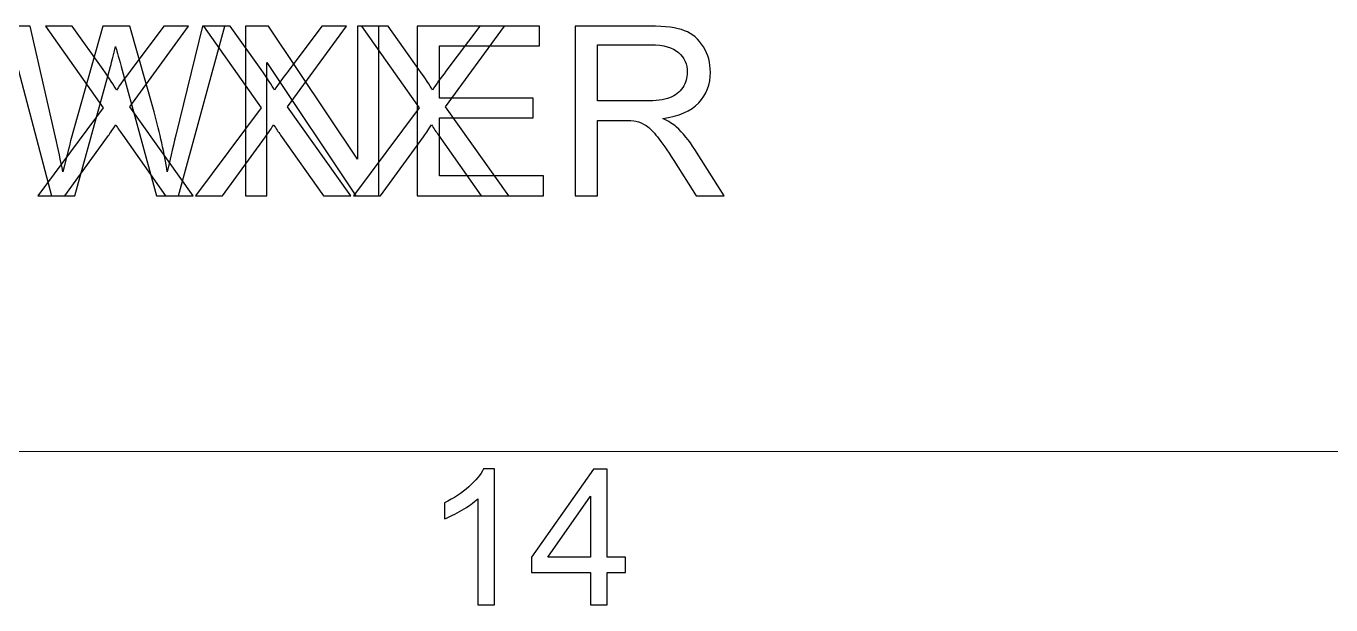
# Model space of a CAD drawing. Header units: centimetres. Extents: x -52 to 52, y -48 to 48.
# Drawn here: x 15.986 to 19.814, y -46.655 to -44.958 of the extents above; entities that cross this region are included whole.
import ezdxf

# ---------------------------------------------------------------- set-up
doc = ezdxf.new("R2010")
doc.units = ezdxf.units.CM
doc.header["$MEASUREMENT"] = 0
doc.layers.add('Title Block', color=7, linetype='Continuous')

msp = doc.modelspace()

# ---------------------------------------------------------------- linework, layer by layer
at = {"layer": 'Title Block'}
for points, knots in [([(16.06053, -45.4554), (16.06053, -45.4554), (15.92962, -44.95818), (15.92962, -44.95818), (15.92962, -44.95818), (15.99791, -44.95818), (15.99791, -44.95818), (15.99791, -44.95818), (16.07245, -45.28422), (16.07245, -45.28422), (16.08055, -45.31836), (16.08772, -45.35228), (16.09386, -45.38584), (16.10694, -45.33283), (16.11458, -45.30228), (16.11677, -45.29417), (16.11677, -45.29417), (16.21076, -44.95818), (16.21076, -44.95818), (16.21076, -44.95818), (16.29004, -44.95818), (16.29004, -44.95818), (16.29004, -44.95818), (16.36133, -45.20992), (16.36133, -45.20992), (16.37881, -45.27242), (16.39177, -45.3311), (16.40011, -45.38584), (16.4067, -45.35447), (16.41515, -45.31848), (16.42545, -45.27785), (16.42545, -45.27785), (16.50311, -44.95818), (16.50311, -44.95818), (16.50311, -44.95818), (16.5692, -44.95818), (16.5692, -44.95818), (16.5692, -44.95818), (16.43309, -45.4554), (16.43309, -45.4554), (16.43309, -45.4554), (16.36909, -45.4554), (16.36909, -45.4554), (16.36909, -45.4554), (16.26481, -45.07658), (16.26481, -45.07658), (16.25601, -45.04487), (16.25069, -45.02543), (16.24872, -45.01825), (16.24305, -45.04094), (16.23795, -45.06038), (16.23356, -45.07647), (16.23356, -45.07647), (16.12927, -45.4554), (16.12927, -45.4554), (16.12927, -45.4554), (16.06053, -45.4554), (16.06053, -45.4554)], [0, 0, 0, 0, 0.0526316, 0.0526316, 0.0526316, 0.1052632, 0.1052632, 0.1052632, 0.1578947, 0.1578947, 0.1578947, 0.2105263, 0.2105263, 0.2105263, 0.2631579, 0.2631579, 0.2631579, 0.3157895, 0.3157895, 0.3157895, 0.3684211, 0.3684211, 0.3684211, 0.4210526, 0.4210526, 0.4210526, 0.4736842, 0.4736842, 0.4736842, 0.5263158, 0.5263158, 0.5263158, 0.5789474, 0.5789474, 0.5789474, 0.6315789, 0.6315789, 0.6315789, 0.6842105, 0.6842105, 0.6842105, 0.7368421, 0.7368421, 0.7368421, 0.7894737, 0.7894737, 0.7894737, 0.8421053, 0.8421053, 0.8421053, 0.8947368, 0.8947368, 0.8947368, 0.9473684, 0.9473684, 0.9473684, 1, 1, 1, 1]), ([(16.02025, -45.4554), (16.02025, -45.4554), (16.21238, -45.19742), (16.21238, -45.19742), (16.21238, -45.19742), (16.04317, -44.95818), (16.04317, -44.95818), (16.04317, -44.95818), (16.12152, -44.95818), (16.12152, -44.95818), (16.12152, -44.95818), (16.21215, -45.08538), (16.21215, -45.08538), (16.23101, -45.11177), (16.24409, -45.13191), (16.25161, -45.14591), (16.26284, -45.12855), (16.27603, -45.11003), (16.2912, -45.09047), (16.2912, -45.09047), (16.3905, -44.95818), (16.3905, -44.95818), (16.3905, -44.95818), (16.46261, -44.95818), (16.46261, -44.95818), (16.46261, -44.95818), (16.28992, -45.19452), (16.28992, -45.19452), (16.28992, -45.19452), (16.4758, -45.4554), (16.4758, -45.4554), (16.4758, -45.4554), (16.39502, -45.4554), (16.39502, -45.4554), (16.39502, -45.4554), (16.26955, -45.27809), (16.26955, -45.27809), (16.26238, -45.26802), (16.25555, -45.25795), (16.24918, -45.24799), (16.23807, -45.26466), (16.2302, -45.27635), (16.22534, -45.28295), (16.22534, -45.28295), (16.0993, -45.4554), (16.0993, -45.4554), (16.0993, -45.4554), (16.02025, -45.4554), (16.02025, -45.4554)], [0, 0, 0, 0, 0.0625, 0.0625, 0.0625, 0.125, 0.125, 0.125, 0.1875, 0.1875, 0.1875, 0.25, 0.25, 0.25, 0.3125, 0.3125, 0.3125, 0.375, 0.375, 0.375, 0.4375, 0.4375, 0.4375, 0.5, 0.5, 0.5, 0.5625, 0.5625, 0.5625, 0.625, 0.625, 0.625, 0.6875, 0.6875, 0.6875, 0.75, 0.75, 0.75, 0.8125, 0.8125, 0.8125, 0.875, 0.875, 0.875, 0.9375, 0.9375, 0.9375, 1, 1, 1, 1]), ([(16.48344, -45.4554), (16.48344, -45.4554), (16.67557, -45.19742), (16.67557, -45.19742), (16.67557, -45.19742), (16.50636, -44.95818), (16.50636, -44.95818), (16.50636, -44.95818), (16.58471, -44.95818), (16.58471, -44.95818), (16.58471, -44.95818), (16.67534, -45.08538), (16.67534, -45.08538), (16.6942, -45.11177), (16.70728, -45.13191), (16.7148, -45.14591), (16.72603, -45.12855), (16.73922, -45.11003), (16.75439, -45.09047), (16.75439, -45.09047), (16.85369, -44.95818), (16.85369, -44.95818), (16.85369, -44.95818), (16.9258, -44.95818), (16.9258, -44.95818), (16.9258, -44.95818), (16.75311, -45.19452), (16.75311, -45.19452), (16.75311, -45.19452), (16.93899, -45.4554), (16.93899, -45.4554), (16.93899, -45.4554), (16.85821, -45.4554), (16.85821, -45.4554), (16.85821, -45.4554), (16.73274, -45.27809), (16.73274, -45.27809), (16.72557, -45.26802), (16.71874, -45.25795), (16.71237, -45.24799), (16.70126, -45.26466), (16.69339, -45.27635), (16.68853, -45.28295), (16.68853, -45.28295), (16.56249, -45.4554), (16.56249, -45.4554), (16.56249, -45.4554), (16.48344, -45.4554), (16.48344, -45.4554)], [0, 0, 0, 0, 0.0625, 0.0625, 0.0625, 0.125, 0.125, 0.125, 0.1875, 0.1875, 0.1875, 0.25, 0.25, 0.25, 0.3125, 0.3125, 0.3125, 0.375, 0.375, 0.375, 0.4375, 0.4375, 0.4375, 0.5, 0.5, 0.5, 0.5625, 0.5625, 0.5625, 0.625, 0.625, 0.625, 0.6875, 0.6875, 0.6875, 0.75, 0.75, 0.75, 0.8125, 0.8125, 0.8125, 0.875, 0.875, 0.875, 0.9375, 0.9375, 0.9375, 1, 1, 1, 1]), ([(16.62951, -45.4554), (16.62951, -45.4554), (16.62951, -44.95818), (16.62951, -44.95818), (16.62951, -44.95818), (16.6971, -44.95818), (16.6971, -44.95818), (16.6971, -44.95818), (16.95798, -45.34846), (16.95798, -45.34846), (16.95798, -45.34846), (16.95798, -44.95818), (16.95798, -44.95818), (16.95798, -44.95818), (17.02117, -44.95818), (17.02117, -44.95818), (17.02117, -44.95818), (17.02117, -45.4554), (17.02117, -45.4554), (17.02117, -45.4554), (16.95358, -45.4554), (16.95358, -45.4554), (16.95358, -45.4554), (16.6927, -45.06512), (16.6927, -45.06512), (16.6927, -45.06512), (16.6927, -45.4554), (16.6927, -45.4554), (16.6927, -45.4554), (16.62951, -45.4554), (16.62951, -45.4554)], [0, 0, 0, 0, 0.1, 0.1, 0.1, 0.2, 0.2, 0.2, 0.3, 0.3, 0.3, 0.4, 0.4, 0.4, 0.5, 0.5, 0.5, 0.6, 0.6, 0.6, 0.7, 0.7, 0.7, 0.8, 0.8, 0.8, 0.9, 0.9, 0.9, 1, 1, 1, 1]), ([(16.94663, -45.4554), (16.94663, -45.4554), (17.13876, -45.19742), (17.13876, -45.19742), (17.13876, -45.19742), (16.96955, -44.95818), (16.96955, -44.95818), (16.96955, -44.95818), (17.0479, -44.95818), (17.0479, -44.95818), (17.0479, -44.95818), (17.13853, -45.08538), (17.13853, -45.08538), (17.15739, -45.11177), (17.17047, -45.13191), (17.17799, -45.14591), (17.18922, -45.12855), (17.20241, -45.11003), (17.21758, -45.09047), (17.21758, -45.09047), (17.31688, -44.95818), (17.31688, -44.95818), (17.31688, -44.95818), (17.38899, -44.95818), (17.38899, -44.95818), (17.38899, -44.95818), (17.2163, -45.19452), (17.2163, -45.19452), (17.2163, -45.19452), (17.40218, -45.4554), (17.40218, -45.4554), (17.40218, -45.4554), (17.3214, -45.4554), (17.3214, -45.4554), (17.3214, -45.4554), (17.19593, -45.27809), (17.19593, -45.27809), (17.18876, -45.26802), (17.18193, -45.25795), (17.17556, -45.24799), (17.16445, -45.26466), (17.15658, -45.27635), (17.15172, -45.28295), (17.15172, -45.28295), (17.02568, -45.4554), (17.02568, -45.4554), (17.02568, -45.4554), (16.94663, -45.4554), (16.94663, -45.4554)], [0, 0, 0, 0, 0.0625, 0.0625, 0.0625, 0.125, 0.125, 0.125, 0.1875, 0.1875, 0.1875, 0.25, 0.25, 0.25, 0.3125, 0.3125, 0.3125, 0.375, 0.375, 0.375, 0.4375, 0.4375, 0.4375, 0.5, 0.5, 0.5, 0.5625, 0.5625, 0.5625, 0.625, 0.625, 0.625, 0.6875, 0.6875, 0.6875, 0.75, 0.75, 0.75, 0.8125, 0.8125, 0.8125, 0.875, 0.875, 0.875, 0.9375, 0.9375, 0.9375, 1, 1, 1, 1]), ([(17.13309, -45.4554), (17.13309, -45.4554), (17.13309, -44.95818), (17.13309, -44.95818), (17.13309, -44.95818), (17.49212, -44.95818), (17.49212, -44.95818), (17.49212, -44.95818), (17.49212, -45.01651), (17.49212, -45.01651), (17.49212, -45.01651), (17.19906, -45.01651), (17.19906, -45.01651), (17.19906, -45.01651), (17.19906, -45.16929), (17.19906, -45.16929), (17.19906, -45.16929), (17.47337, -45.16929), (17.47337, -45.16929), (17.47337, -45.16929), (17.47337, -45.22762), (17.47337, -45.22762), (17.47337, -45.22762), (17.19906, -45.22762), (17.19906, -45.22762), (17.19906, -45.22762), (17.19906, -45.39707), (17.19906, -45.39707), (17.19906, -45.39707), (17.50392, -45.39707), (17.50392, -45.39707), (17.50392, -45.39707), (17.50392, -45.4554), (17.50392, -45.4554), (17.50392, -45.4554), (17.13309, -45.4554), (17.13309, -45.4554)], [0, 0, 0, 0, 0.0833333, 0.0833333, 0.0833333, 0.1666667, 0.1666667, 0.1666667, 0.25, 0.25, 0.25, 0.3333333, 0.3333333, 0.3333333, 0.4166667, 0.4166667, 0.4166667, 0.5, 0.5, 0.5, 0.5833333, 0.5833333, 0.5833333, 0.6666667, 0.6666667, 0.6666667, 0.75, 0.75, 0.75, 0.8333333, 0.8333333, 0.8333333, 0.9166667, 0.9166667, 0.9166667, 1, 1, 1, 1]), ([(17.59628, -45.4554), (17.59628, -45.4554), (17.59628, -44.95818), (17.59628, -44.95818), (17.59628, -44.95818), (17.81665, -44.95818), (17.81665, -44.95818), (17.86098, -44.95818), (17.89466, -44.96269), (17.91769, -44.97161), (17.94072, -44.98052), (17.95913, -44.99626), (17.9729, -45.01883), (17.98667, -45.0414), (17.9935, -45.0664), (17.9935, -45.09371), (17.9935, -45.12901), (17.98204, -45.15876), (17.95924, -45.18295), (17.93644, -45.20714), (17.90126, -45.22242), (17.85357, -45.22901), (17.87105, -45.23735), (17.88424, -45.24568), (17.89327, -45.25378), (17.91248, -45.27137), (17.93065, -45.29348), (17.94767, -45.31998), (17.94767, -45.31998), (18.03366, -45.4554), (18.03366, -45.4554), (18.03366, -45.4554), (17.95149, -45.4554), (17.95149, -45.4554), (17.95149, -45.4554), (17.88575, -45.35193), (17.88575, -45.35193), (17.86665, -45.32195), (17.85079, -45.29915), (17.83841, -45.28329), (17.82591, -45.26744), (17.8148, -45.25644), (17.80496, -45.25008), (17.79524, -45.24383), (17.78517, -45.23943), (17.77498, -45.23688), (17.76758, -45.23538), (17.75542, -45.23457), (17.73841, -45.23457), (17.73841, -45.23457), (17.66225, -45.23457), (17.66225, -45.23457), (17.66225, -45.23457), (17.66225, -45.4554), (17.66225, -45.4554), (17.66225, -45.4554), (17.59628, -45.4554), (17.59628, -45.4554)], [0, 0, 0, 0, 0.0526316, 0.0526316, 0.0526316, 0.1052632, 0.1052632, 0.1052632, 0.1578947, 0.1578947, 0.1578947, 0.2105263, 0.2105263, 0.2105263, 0.2631579, 0.2631579, 0.2631579, 0.3157895, 0.3157895, 0.3157895, 0.3684211, 0.3684211, 0.3684211, 0.4210526, 0.4210526, 0.4210526, 0.4736842, 0.4736842, 0.4736842, 0.5263158, 0.5263158, 0.5263158, 0.5789474, 0.5789474, 0.5789474, 0.6315789, 0.6315789, 0.6315789, 0.6842105, 0.6842105, 0.6842105, 0.7368421, 0.7368421, 0.7368421, 0.7894737, 0.7894737, 0.7894737, 0.8421053, 0.8421053, 0.8421053, 0.8947368, 0.8947368, 0.8947368, 0.9473684, 0.9473684, 0.9473684, 1, 1, 1, 1]), ([(17.66225, -45.17762), (17.66225, -45.17762), (17.80346, -45.17762), (17.80346, -45.17762), (17.83355, -45.17762), (17.85693, -45.1745), (17.87383, -45.16825), (17.89072, -45.16211), (17.90357, -45.15216), (17.91225, -45.13839), (17.92105, -45.12473), (17.92545, -45.10992), (17.92545, -45.09383), (17.92545, -45.07033), (17.917, -45.05089), (17.89998, -45.03573), (17.88297, -45.02056), (17.85612, -45.01304), (17.81943, -45.01304), (17.81943, -45.01304), (17.66225, -45.01304), (17.66225, -45.01304), (17.66225, -45.01304), (17.66225, -45.17762), (17.66225, -45.17762)], [0, 0, 0, 0, 0.125, 0.125, 0.125, 0.25, 0.25, 0.25, 0.375, 0.375, 0.375, 0.5, 0.5, 0.5, 0.625, 0.625, 0.625, 0.75, 0.75, 0.75, 0.875, 0.875, 0.875, 1, 1, 1, 1]), ([(17.35972, -46.6554), (17.35972, -46.6554), (17.31083, -46.6554), (17.31083, -46.6554), (17.31083, -46.6554), (17.31083, -46.3441), (17.31083, -46.3441), (17.29907, -46.3554), (17.28361, -46.3666), (17.26453, -46.37781), (17.24546, -46.38901), (17.22824, -46.39743), (17.21305, -46.40299), (17.21305, -46.40299), (17.21305, -46.35577), (17.21305, -46.35577), (17.24037, -46.34299), (17.26425, -46.32743), (17.28472, -46.3091), (17.30518, -46.29086), (17.31972, -46.27317), (17.32824, -46.25595), (17.32824, -46.25595), (17.35972, -46.25595), (17.35972, -46.25595), (17.35972, -46.25595), (17.35972, -46.6554), (17.35972, -46.6554)], [0, 0, 0, 0, 0.1111111, 0.1111111, 0.1111111, 0.2222222, 0.2222222, 0.2222222, 0.3333333, 0.3333333, 0.3333333, 0.4444444, 0.4444444, 0.4444444, 0.5555556, 0.5555556, 0.5555556, 0.6666667, 0.6666667, 0.6666667, 0.7777778, 0.7777778, 0.7777778, 0.8888889, 0.8888889, 0.8888889, 1, 1, 1, 1]), ([(17.64148, -46.6554), (17.64148, -46.6554), (17.64148, -46.5604), (17.64148, -46.5604), (17.64148, -46.5604), (17.4687, -46.5604), (17.4687, -46.5604), (17.4687, -46.5604), (17.4687, -46.5154), (17.4687, -46.5154), (17.4687, -46.5154), (17.65036, -46.25762), (17.65036, -46.25762), (17.65036, -46.25762), (17.69037, -46.25762), (17.69037, -46.25762), (17.69037, -46.25762), (17.69037, -46.5154), (17.69037, -46.5154), (17.69037, -46.5154), (17.74425, -46.5154), (17.74425, -46.5154), (17.74425, -46.5154), (17.74425, -46.5604), (17.74425, -46.5604), (17.74425, -46.5604), (17.69037, -46.5604), (17.69037, -46.5604), (17.69037, -46.5604), (17.69037, -46.6554), (17.69037, -46.6554), (17.69037, -46.6554), (17.64148, -46.6554), (17.64148, -46.6554)], [0, 0, 0, 0, 0.0909091, 0.0909091, 0.0909091, 0.1818182, 0.1818182, 0.1818182, 0.2727273, 0.2727273, 0.2727273, 0.3636364, 0.3636364, 0.3636364, 0.4545455, 0.4545455, 0.4545455, 0.5454545, 0.5454545, 0.5454545, 0.6363636, 0.6363636, 0.6363636, 0.7272727, 0.7272727, 0.7272727, 0.8181818, 0.8181818, 0.8181818, 0.9090909, 0.9090909, 0.9090909, 1, 1, 1, 1]), ([(17.64148, -46.5154), (17.64148, -46.5154), (17.64148, -46.33642), (17.64148, -46.33642), (17.64148, -46.33642), (17.51675, -46.5154), (17.51675, -46.5154), (17.51675, -46.5154), (17.64148, -46.5154), (17.64148, -46.5154)], [0, 0, 0, 0, 0.3333333, 0.3333333, 0.3333333, 0.6666667, 0.6666667, 0.6666667, 1, 1, 1, 1])]:
    msp.add_open_spline(points, degree=3, knots=knots, dxfattribs=at)
at = {"layer": 'Title Block', "lineweight": 9}
msp.add_open_spline([(-50.03797, -46.2054), (-50.03797, -46.2054), (29.96203, -46.2054), (29.96203, -46.2054)], degree=3, dxfattribs=at)

doc.saveas('drawing.dxf')
